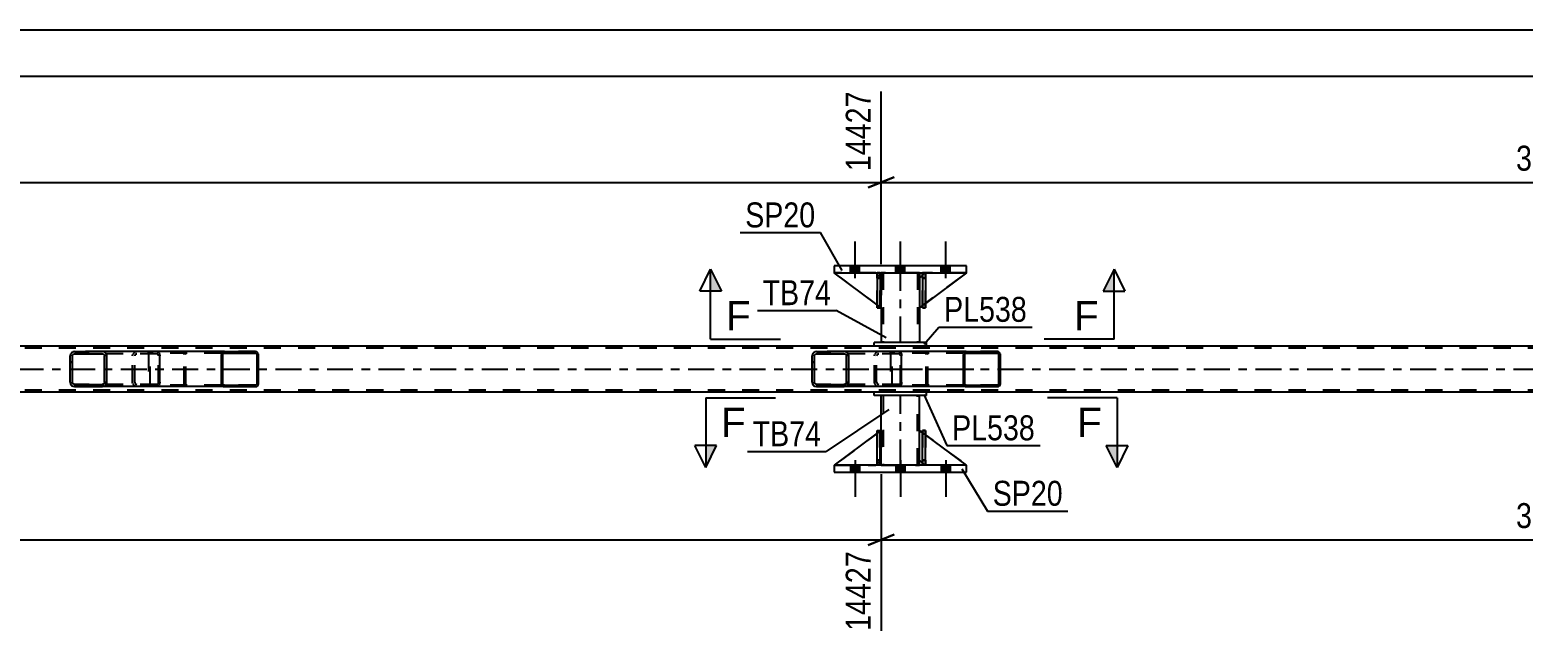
# Model space of a CAD drawing. Header units: millimetres. Extents: x 0 to 841, y 0 to 594.
# Drawn here: x 485.6 to 657, y 214.5 to 284 of the extents above; entities that cross this region are included whole.
import ezdxf

# ---------------------------------------------------------------- set-up
doc = ezdxf.new("R2010")
doc.units = ezdxf.units.MM
doc.linetypes.add('DXK_LINE_DOT2', pattern=[3.9198, 1.9599, -1.9599])
doc.linetypes.add('DXK_LINE_DOT3', pattern=[5.9187, 2.979, -0.9799, 0.9799, -0.9799])
doc.styles.add('Arial', font='ARIAL.TTF', dxfattribs={"height": 0.2})
doc.styles.add('Arial Narrow', font='ARIALN.TTF', dxfattribs={"height": 0.2})

# ---------------------------------------------------------------- blocks, each defined once
blk = doc.blocks.new('Part-318885039-5699 - 5561')
at = {"color": 2, "linetype": 'Continuous'}
for p, q in [((583.2, 256.15), (582.88, 256.15)), ((582.88, 256.15), (582.88, 252.15)), ((583.2, 256.15), (583.2, 256.15)), ((583.2, 256.15), (583.2, 252.15)), ((583.2, 252.15), (582.88, 252.15))]:
    blk.add_line(p, q, dxfattribs=at)
at = {"color": 7, "linetype": 'DXK_LINE_DOT2'}
for p, q in [((582.88, 255.55), (582.88, 256.15)), ((583.2, 255.55), (582.88, 255.55)), ((582.88, 255.55), (582.88, 252.15)), ((583.2, 255.55), (583.2, 256.15)), ((583.2, 256.15), (583.2, 256.15)), ((583.2, 252.15), (583.2, 255.55))]:
    blk.add_line(p, q, dxfattribs=at)
blk = doc.blocks.new('Part-318885039-5719 - 5561')
at = {"color": 7, "linetype": 'DXK_LINE_DOT2'}
for p, q in [((587.73, 234.67), (587.73, 238.07)), ((587.73, 238.07), (593.13, 234.07)), ((588.33, 234.07), (587.73, 234.67)), ((593.13, 234.07), (588.33, 234.07))]:
    blk.add_line(p, q, dxfattribs=at)
blk = doc.blocks.new('Part-318885039-5727 - 5561')
at = {"color": 2, "linetype": 'Continuous'}
for p, q in [((582.88, 234.07), (582.88, 238.07)), ((582.88, 238.07), (583.2, 238.07)), ((583.2, 234.07), (583.2, 238.07)), ((582.88, 234.07), (582.88, 234.07)), ((583.2, 234.07), (582.88, 234.07))]:
    blk.add_line(p, q, dxfattribs=at)
at = {"color": 7, "linetype": 'DXK_LINE_DOT2'}
for p, q in [((582.88, 238.07), (582.88, 234.67)), ((583.2, 234.67), (583.2, 238.07)), ((582.88, 234.67), (582.88, 234.07)), ((582.88, 234.67), (583.2, 234.67)), ((583.2, 234.07), (583.2, 234.67)), ((583.2, 234.07), (583.2, 234.07))]:
    blk.add_line(p, q, dxfattribs=at)
blk = doc.blocks.new('Part-318885039-5735 - 5561')
at = {"linetype": 'Continuous'}
h = blk.add_hatch(dxfattribs=at)
h.set_pattern_fill('', scale=0.7, style=0, pattern_type=0)
h.set_pattern_definition([(45, (494.4307, 246.8129), (-1.57154, 1.57154), [])])
h.paths.add_polyline_path([(494.47, 246.63), (494.43, 246.81), (494.32, 246.97), (494.16, 247.07), (493.97, 247.11), (490.78, 247.11), (490.59, 247.07), (490.43, 246.97), (490.32, 246.81), (490.28, 246.63), (490.28, 243.59), (490.32, 243.41), (490.43, 243.25), (490.59, 243.15), (490.78, 243.11), (493.97, 243.11), (494.16, 243.15), (494.32, 243.25), (494.43, 243.41), (494.47, 243.59)])
h.paths.add_polyline_path([(494.2, 243.5), (494.14, 243.42), (494.06, 243.37), (493.97, 243.35), (490.78, 243.35), (490.69, 243.37), (490.6, 243.42), (490.55, 243.5), (490.53, 243.59), (490.53, 246.63), (490.55, 246.72), (490.6, 246.8), (490.69, 246.85), (490.78, 246.87), (493.97, 246.87), (494.06, 246.85), (494.14, 246.8), (494.2, 246.72), (494.22, 246.63), (494.22, 243.59)])
at = {"color": 2, "linetype": 'Continuous'}
for p, q in [((490.32, 246.81), (490.28, 246.63)), ((490.55, 246.72), (490.6, 246.8)), ((490.78, 247.11), (490.59, 247.07)), ((490.6, 246.8), (490.69, 246.85)), ((490.69, 246.85), (490.78, 246.87)), ((490.78, 247.11), (493.97, 247.11)), ((490.78, 246.87), (493.97, 246.87)), ((500.27, 247.11), (493.97, 247.11)), ((494.16, 247.07), (493.97, 247.11)), ((493.97, 246.87), (494.06, 246.85)), ((494.06, 246.85), (494.14, 246.8)), ((494.14, 246.8), (494.2, 246.72)), ((494.47, 246.63), (494.43, 246.81)), ((500.27, 247.11), (500.37, 247.07)), ((500.37, 247.07), (500.46, 246.97)), ((500.46, 246.97), (500.52, 246.81)), ((500.52, 246.81), (500.54, 246.63)), ((490.28, 243.59), (490.28, 246.63)), ((490.53, 246.63), (490.55, 246.72)), ((490.53, 243.59), (490.53, 246.63)), ((494.2, 246.72), (494.22, 246.63)), ((494.22, 243.59), (494.22, 246.63)), ((494.47, 243.59), (494.47, 246.63)), ((500.54, 243.59), (500.54, 246.63)), ((490.28, 243.59), (490.32, 243.41)), ((490.55, 243.5), (490.53, 243.59)), ((490.6, 243.42), (490.55, 243.5)), ((490.69, 243.37), (490.6, 243.42)), ((490.78, 243.35), (490.69, 243.37)), ((490.78, 243.35), (493.97, 243.35)), ((494.06, 243.37), (493.97, 243.35)), ((494.14, 243.42), (494.06, 243.37)), ((494.2, 243.5), (494.14, 243.42)), ((494.22, 243.59), (494.2, 243.5)), ((494.43, 243.41), (494.47, 243.59)), ((500.52, 243.41), (500.46, 243.25)), ((500.54, 243.59), (500.52, 243.41)), ((490.59, 243.15), (490.78, 243.11)), ((490.78, 243.11), (493.97, 243.11)), ((493.97, 243.11), (494.16, 243.15)), ((500.27, 243.11), (493.97, 243.11)), ((500.37, 243.15), (500.27, 243.11)), ((500.46, 243.25), (500.37, 243.15))]:
    blk.add_line(p, q, dxfattribs=at)
at = {"color": 7, "linetype": 'DXK_LINE_DOT2'}
for p, q in [((493.97, 247.11), (490.78, 247.11)), ((500.27, 246.87), (490.78, 246.87)), ((497.43, 246.63), (497.47, 246.81)), ((497.75, 246.8), (497.7, 246.72)), ((497.74, 247.07), (497.93, 247.11)), ((497.75, 246.8), (497.78, 246.81)), ((497.78, 246.81), (497.84, 246.85)), ((497.84, 246.85), (497.93, 246.87)), ((499.27, 246.87), (499.27, 247.11)), ((500.32, 246.85), (500.27, 246.87)), ((500.36, 246.8), (500.32, 246.85)), ((500.39, 246.72), (500.36, 246.8)), ((497.43, 243.59), (497.43, 246.63)), ((497.7, 246.72), (497.68, 246.63)), ((497.68, 243.59), (497.68, 246.63)), ((500.4, 246.63), (500.39, 246.72)), ((500.4, 243.59), (500.4, 246.63)), ((500.27, 243.35), (490.78, 243.35)), ((497.47, 243.41), (497.43, 243.59)), ((497.68, 243.59), (497.7, 243.5)), ((497.7, 243.5), (497.75, 243.42)), ((497.75, 243.42), (497.78, 243.41)), ((497.78, 243.41), (497.84, 243.37)), ((497.84, 243.37), (497.93, 243.35)), ((499.27, 243.11), (499.27, 243.35)), ((500.27, 243.35), (500.32, 243.37)), ((500.32, 243.37), (500.36, 243.42)), ((500.36, 243.42), (500.39, 243.5)), ((500.39, 243.5), (500.4, 243.59)), ((493.97, 243.11), (490.78, 243.11)), ((497.93, 243.11), (497.74, 243.15))]:
    blk.add_line(p, q, dxfattribs=at)
at = {"color": 2, "linetype": 'Continuous'}
for centre, start, end in [((490.77, 246.61), 111.1941, 156.1506), ((493.98, 246.61), 23.8494, 68.8059), ((490.77, 243.6), 203.8494, 248.8059), ((493.98, 243.6), 291.1941, 336.1506)]:
    blk.add_arc(centre, 0.492, start, end, dxfattribs=at)
at = {"color": 7, "linetype": 'DXK_LINE_DOT2'}
for centre, start, end in [((497.92, 246.61), 111.1941, 156.1506), ((497.92, 243.6), 203.8494, 248.8059)]:
    blk.add_arc(centre, 0.492, start, end, dxfattribs=at)
blk = doc.blocks.new('Part-318885039-5602 - 5561')
at = {"color": 2, "linetype": 'Continuous'}
for p, q in [((583.33, 256.15), (583.33, 255.55)), ((587.73, 256.15), (587.73, 255.55)), ((583.33, 252.15), (583.33, 248.15)), ((587.73, 252.15), (587.73, 248.15))]:
    blk.add_line(p, q, dxfattribs=at)
at = {"color": 7, "linetype": 'DXK_LINE_DOT2'}
for p, q in [((587.73, 256.15), (583.33, 256.15)), ((583.33, 255.55), (583.33, 252.15)), ((583.57, 256.15), (583.57, 248.15)), ((587.49, 256.15), (587.49, 248.15)), ((587.73, 255.55), (587.73, 252.15)), ((587.73, 248.15), (583.33, 248.15))]:
    blk.add_line(p, q, dxfattribs=at)
at = {"color": 7, "linetype": 'DXK_LINE_DOT3'}
blk.add_line((585.53, 248.15), (585.53, 256.15), dxfattribs=at)
blk = doc.blocks.new('Part-318885039-5697 - 5561')
at = {"color": 7, "linetype": 'DXK_LINE_DOT2'}
for p, q in [((583.33, 252.15), (577.93, 256.15)), ((577.93, 256.15), (582.73, 256.15)), ((582.73, 256.15), (583.33, 255.55)), ((583.33, 255.55), (582.73, 256.15)), ((583.33, 255.55), (583.33, 252.15)), ((583.33, 255.55), (583.33, 255.55)), ((583.33, 255.55), (583.33, 252.15))]:
    blk.add_line(p, q, dxfattribs=at)
blk = doc.blocks.new('Part-318885039-5618 - 5561')
at = {"linetype": 'Continuous'}
h = blk.add_hatch(dxfattribs=at)
h.set_pattern_fill('', scale=0.7, style=0, pattern_type=0)
h.set_pattern_definition([(45, (511.8544, 246.9116), (-1.57154, 1.57154), [])])
h.paths.add_polyline_path([(511.88, 246.79), (511.85, 246.91), (511.78, 247.02), (511.67, 247.08), (511.54, 247.11), (507.96, 247.11), (507.83, 247.08), (507.72, 247.02), (507.65, 246.91), (507.62, 246.79), (507.62, 243.43), (507.65, 243.31), (507.72, 243.2), (507.83, 243.13), (507.96, 243.11), (511.54, 243.11), (511.67, 243.13), (511.78, 243.2), (511.85, 243.31), (511.88, 243.43)])
h.paths.add_polyline_path([(511.7, 243.37), (511.66, 243.32), (511.6, 243.28), (511.54, 243.27), (507.96, 243.27), (507.9, 243.28), (507.84, 243.32), (507.81, 243.37), (507.79, 243.43), (507.79, 246.79), (507.81, 246.85), (507.84, 246.9), (507.9, 246.94), (507.96, 246.95), (511.54, 246.95), (511.6, 246.94), (511.66, 246.9), (511.7, 246.85), (511.71, 246.79), (511.71, 243.43)])
at = {"color": 7, "linetype": 'DXK_LINE_DOT2'}
for p, q in [((499.27, 246.79), (499.28, 246.81)), ((499.27, 246.79), (499.27, 243.43)), ((499.28, 246.81), (499.3, 246.91)), ((499.46, 246.85), (499.44, 246.79)), ((499.44, 243.43), (499.44, 246.79)), ((499.49, 246.9), (499.46, 246.85)), ((499.48, 247.08), (499.61, 247.11)), ((499.55, 246.94), (499.49, 246.9)), ((499.61, 246.95), (499.55, 246.94)), ((500.27, 247.11), (499.61, 247.11)), ((511.54, 246.95), (499.61, 246.95)), ((503.19, 247.11), (503.32, 247.08)), ((503.26, 246.94), (503.19, 246.95)), ((503.31, 246.9), (503.26, 246.94)), ((503.35, 246.85), (503.31, 246.9)), ((503.36, 246.79), (503.35, 246.85)), ((503.36, 243.43), (503.36, 246.79)), ((503.51, 246.91), (503.53, 246.79)), ((503.53, 243.43), (503.53, 246.79)), ((511.54, 247.11), (507.96, 247.11)), ((499.3, 243.31), (499.27, 243.43)), ((499.44, 243.43), (499.46, 243.37)), ((499.46, 243.37), (499.49, 243.32)), ((503.31, 243.32), (503.35, 243.37)), ((503.35, 243.37), (503.36, 243.43)), ((503.53, 243.43), (503.51, 243.31)), ((499.61, 243.11), (499.48, 243.13)), ((499.49, 243.32), (499.55, 243.28)), ((499.55, 243.28), (499.61, 243.27)), ((511.54, 243.27), (499.61, 243.27)), ((500.27, 243.11), (499.61, 243.11)), ((503.19, 243.27), (503.26, 243.28)), ((503.32, 243.13), (503.19, 243.11)), ((503.26, 243.28), (503.31, 243.32)), ((511.54, 243.11), (507.96, 243.11))]:
    blk.add_line(p, q, dxfattribs=at)
at = {"color": 2, "linetype": 'Continuous'}
for p, q in [((507.96, 247.11), (500.27, 247.11)), ((507.65, 246.91), (507.62, 246.79)), ((507.62, 243.43), (507.62, 246.79)), ((507.79, 246.79), (507.81, 246.85)), ((507.79, 243.43), (507.79, 246.79)), ((507.81, 246.85), (507.84, 246.9)), ((507.96, 247.11), (507.83, 247.08)), ((507.84, 246.9), (507.9, 246.94)), ((507.9, 246.94), (507.96, 246.95)), ((507.96, 247.11), (511.54, 247.11)), ((507.96, 246.95), (511.54, 246.95)), ((511.67, 247.08), (511.54, 247.11)), ((511.54, 246.95), (511.6, 246.94)), ((511.6, 246.94), (511.66, 246.9)), ((511.66, 246.9), (511.7, 246.85)), ((511.7, 246.85), (511.71, 246.79)), ((511.71, 243.43), (511.71, 246.79)), ((511.88, 246.79), (511.85, 246.91)), ((511.88, 243.43), (511.88, 246.79)), ((507.62, 243.43), (507.65, 243.31)), ((507.81, 243.37), (507.79, 243.43)), ((507.84, 243.32), (507.81, 243.37)), ((511.7, 243.37), (511.66, 243.32)), ((511.71, 243.43), (511.7, 243.37)), ((511.85, 243.31), (511.88, 243.43)), ((507.96, 243.11), (500.27, 243.11)), ((507.83, 243.13), (507.96, 243.11)), ((507.9, 243.28), (507.84, 243.32)), ((507.96, 243.27), (507.9, 243.28)), ((507.96, 243.27), (511.54, 243.27)), ((507.96, 243.11), (511.54, 243.11)), ((511.6, 243.28), (511.54, 243.27)), ((511.54, 243.11), (511.67, 243.13)), ((511.66, 243.32), (511.6, 243.28))]:
    blk.add_line(p, q, dxfattribs=at)
at = {"color": 7, "linetype": 'DXK_LINE_DOT2'}
for centre, start, end in [((499.6, 246.78), 110.7583, 155.68), ((503.2, 246.78), 24.32, 69.2417), ((499.6, 243.44), 204.32, 249.2417), ((503.2, 243.44), 290.7583, 335.68)]:
    blk.add_arc(centre, 0.331, start, end, dxfattribs=at)
at = {"color": 2, "linetype": 'Continuous'}
for centre, start, end in [((507.95, 246.78), 110.7583, 155.68), ((511.55, 246.78), 24.32, 69.2417), ((507.95, 243.44), 204.32, 249.2417), ((511.55, 243.44), 290.7583, 335.68)]:
    blk.add_arc(centre, 0.331, start, end, dxfattribs=at)
blk = doc.blocks.new('Part-318885039-5619 - 5561')
at = {"linetype": 'Continuous'}
h = blk.add_hatch(dxfattribs=at)
h.set_pattern_fill('', scale=0.7, style=0, pattern_type=0)
h.set_pattern_definition([(45, (579.5649, 246.8129), (-1.57154, 1.57154), [])])
h.paths.add_polyline_path([(579.6, 246.63), (579.56, 246.81), (579.46, 246.97), (579.29, 247.07), (579.1, 247.11), (575.92, 247.11), (575.72, 247.07), (575.56, 246.97), (575.45, 246.81), (575.41, 246.63), (575.41, 243.59), (575.45, 243.41), (575.56, 243.25), (575.72, 243.15), (575.92, 243.11), (579.1, 243.11), (579.29, 243.15), (579.46, 243.25), (579.56, 243.41), (579.6, 243.59)])
h.paths.add_polyline_path([(579.33, 243.5), (579.28, 243.42), (579.2, 243.37), (579.1, 243.35), (575.92, 243.35), (575.82, 243.37), (575.74, 243.42), (575.68, 243.5), (575.66, 243.59), (575.66, 246.63), (575.68, 246.72), (575.74, 246.8), (575.82, 246.85), (575.92, 246.87), (579.1, 246.87), (579.2, 246.85), (579.28, 246.8), (579.33, 246.72), (579.35, 246.63), (579.35, 243.59)])
at = {"color": 2, "linetype": 'Continuous'}
for p, q in [((575.45, 246.81), (575.41, 246.63)), ((575.68, 246.72), (575.74, 246.8)), ((575.92, 247.11), (575.72, 247.07)), ((575.74, 246.8), (575.82, 246.85)), ((575.82, 246.85), (575.92, 246.87)), ((575.92, 247.11), (579.1, 247.11)), ((575.92, 246.87), (579.1, 246.87)), ((585.4, 247.11), (579.1, 247.11)), ((579.29, 247.07), (579.1, 247.11)), ((579.1, 246.87), (579.2, 246.85)), ((579.2, 246.85), (579.28, 246.8)), ((579.28, 246.8), (579.33, 246.72)), ((579.6, 246.63), (579.56, 246.81)), ((585.4, 247.11), (585.5, 247.07)), ((585.5, 247.07), (585.59, 246.97)), ((585.59, 246.97), (585.65, 246.81)), ((585.65, 246.81), (585.67, 246.63)), ((575.41, 243.59), (575.41, 246.63)), ((575.66, 246.63), (575.68, 246.72)), ((575.66, 243.59), (575.66, 246.63)), ((579.33, 246.72), (579.35, 246.63)), ((579.35, 243.59), (579.35, 246.63)), ((579.6, 243.59), (579.6, 246.63)), ((585.67, 243.59), (585.67, 246.63)), ((575.41, 243.59), (575.45, 243.41)), ((575.68, 243.5), (575.66, 243.59)), ((575.74, 243.42), (575.68, 243.5)), ((575.82, 243.37), (575.74, 243.42)), ((575.92, 243.35), (575.82, 243.37)), ((575.92, 243.35), (579.1, 243.35)), ((579.2, 243.37), (579.1, 243.35)), ((579.28, 243.42), (579.2, 243.37)), ((579.33, 243.5), (579.28, 243.42)), ((579.35, 243.59), (579.33, 243.5)), ((579.56, 243.41), (579.6, 243.59)), ((585.65, 243.41), (585.59, 243.25)), ((585.67, 243.59), (585.65, 243.41)), ((575.72, 243.15), (575.92, 243.11)), ((575.92, 243.11), (579.1, 243.11)), ((579.1, 243.11), (579.29, 243.15)), ((585.4, 243.11), (579.1, 243.11)), ((585.5, 243.15), (585.4, 243.11)), ((585.59, 243.25), (585.5, 243.15))]:
    blk.add_line(p, q, dxfattribs=at)
at = {"color": 7, "linetype": 'DXK_LINE_DOT2'}
for p, q in [((579.1, 247.11), (575.92, 247.11)), ((585.4, 246.87), (575.92, 246.87)), ((582.56, 246.63), (582.6, 246.81)), ((582.89, 246.8), (582.83, 246.72)), ((582.87, 247.07), (583.07, 247.11)), ((582.89, 246.8), (582.91, 246.81)), ((582.91, 246.81), (582.97, 246.85)), ((582.97, 246.85), (583.07, 246.87)), ((584.41, 246.87), (584.41, 247.11)), ((585.45, 246.85), (585.4, 246.87)), ((585.5, 246.8), (585.45, 246.85)), ((585.53, 246.72), (585.5, 246.8)), ((582.56, 243.59), (582.56, 246.63)), ((582.83, 246.72), (582.81, 246.63)), ((582.81, 243.59), (582.81, 246.63)), ((585.54, 246.63), (585.53, 246.72)), ((585.54, 243.59), (585.54, 246.63)), ((585.4, 243.35), (575.92, 243.35)), ((582.6, 243.41), (582.56, 243.59)), ((582.81, 243.59), (582.83, 243.5)), ((582.83, 243.5), (582.89, 243.42)), ((582.89, 243.42), (582.91, 243.41)), ((582.91, 243.41), (582.97, 243.37)), ((582.97, 243.37), (583.07, 243.35)), ((584.41, 243.11), (584.41, 243.35)), ((585.4, 243.35), (585.45, 243.37)), ((585.45, 243.37), (585.5, 243.42)), ((585.5, 243.42), (585.53, 243.5)), ((585.53, 243.5), (585.54, 243.59)), ((579.1, 243.11), (575.92, 243.11)), ((583.07, 243.11), (582.87, 243.15))]:
    blk.add_line(p, q, dxfattribs=at)
at = {"color": 2, "linetype": 'Continuous'}
for centre, start, end in [((575.9, 246.61), 111.1941, 156.1506), ((579.11, 246.61), 23.8494, 68.8059), ((575.9, 243.6), 203.8494, 248.8059), ((579.11, 243.6), 291.1941, 336.1506)]:
    blk.add_arc(centre, 0.492, start, end, dxfattribs=at)
at = {"color": 7, "linetype": 'DXK_LINE_DOT2'}
for centre, start, end in [((583.05, 246.61), 111.1941, 156.1506), ((583.05, 243.6), 203.8494, 248.8059)]:
    blk.add_arc(centre, 0.492, start, end, dxfattribs=at)
blk = doc.blocks.new('Part-318885039-5701 - 5561')
at = {"color": 7, "linetype": 'DXK_LINE_DOT2'}
for p, q in [((582.88, 255.55), (582.88, 256.15)), ((582.88, 256.15), (582.88, 256.15)), ((582.88, 256.15), (582.88, 252.15)), ((583.2, 256.15), (582.88, 256.15)), ((582.88, 252.15), (582.88, 255.55)), ((582.88, 255.55), (583.2, 255.55)), ((583.2, 255.55), (583.2, 256.15)), ((583.2, 252.15), (583.2, 256.15)), ((583.2, 255.55), (583.2, 252.15)), ((582.88, 252.15), (583.2, 252.15))]:
    blk.add_line(p, q, dxfattribs=at)
blk = doc.blocks.new('Part-318885039-5620 - 5561')
at = {"linetype": 'Continuous'}
h = blk.add_hatch(dxfattribs=at)
h.set_pattern_fill('', scale=0.7, style=0, pattern_type=0)
h.set_pattern_definition([(45, (596.9886, 246.9116), (-1.57154, 1.57154), [])])
h.paths.add_polyline_path([(597.01, 246.79), (596.99, 246.91), (596.91, 247.02), (596.8, 247.08), (596.67, 247.11), (593.1, 247.11), (592.97, 247.08), (592.86, 247.02), (592.78, 246.91), (592.76, 246.79), (592.76, 243.43), (592.78, 243.31), (592.86, 243.2), (592.97, 243.13), (593.1, 243.11), (596.67, 243.11), (596.8, 243.13), (596.91, 243.2), (596.99, 243.31), (597.01, 243.43)])
h.paths.add_polyline_path([(596.83, 243.37), (596.79, 243.32), (596.74, 243.28), (596.67, 243.27), (593.1, 243.27), (593.03, 243.28), (592.98, 243.32), (592.94, 243.37), (592.93, 243.43), (592.93, 246.79), (592.94, 246.85), (592.98, 246.9), (593.03, 246.94), (593.1, 246.95), (596.67, 246.95), (596.74, 246.94), (596.79, 246.9), (596.83, 246.85), (596.84, 246.79), (596.84, 243.43)])
at = {"color": 7, "linetype": 'DXK_LINE_DOT2'}
for p, q in [((584.41, 246.81), (584.43, 246.91)), ((584.41, 246.79), (584.41, 246.81)), ((584.41, 246.79), (584.41, 243.43)), ((584.59, 246.85), (584.58, 246.79)), ((584.58, 243.43), (584.58, 246.79)), ((584.63, 246.9), (584.59, 246.85)), ((584.62, 247.08), (584.75, 247.11)), ((584.68, 246.94), (584.63, 246.9)), ((584.75, 246.95), (584.68, 246.94)), ((585.4, 247.11), (584.75, 247.11)), ((596.67, 246.95), (584.75, 246.95)), ((588.32, 247.11), (588.45, 247.08)), ((588.39, 246.94), (588.32, 246.95)), ((588.45, 246.9), (588.39, 246.94)), ((588.48, 246.85), (588.45, 246.9)), ((588.49, 246.79), (588.48, 246.85)), ((588.49, 243.43), (588.49, 246.79)), ((588.64, 246.91), (588.67, 246.79)), ((588.67, 243.43), (588.67, 246.79)), ((596.67, 247.11), (593.1, 247.11)), ((584.43, 243.31), (584.41, 243.43)), ((584.58, 243.43), (584.59, 243.37)), ((584.59, 243.37), (584.63, 243.32)), ((588.45, 243.32), (588.48, 243.37)), ((588.48, 243.37), (588.49, 243.43)), ((588.67, 243.43), (588.64, 243.31)), ((584.75, 243.11), (584.62, 243.13)), ((584.63, 243.32), (584.68, 243.28)), ((584.68, 243.28), (584.75, 243.27)), ((596.67, 243.27), (584.75, 243.27)), ((585.4, 243.11), (584.75, 243.11)), ((588.32, 243.27), (588.39, 243.28)), ((588.45, 243.13), (588.32, 243.11)), ((588.39, 243.28), (588.45, 243.32)), ((596.67, 243.11), (593.1, 243.11))]:
    blk.add_line(p, q, dxfattribs=at)
at = {"color": 2, "linetype": 'Continuous'}
for p, q in [((593.1, 247.11), (585.4, 247.11)), ((592.78, 246.91), (592.76, 246.79)), ((592.76, 243.43), (592.76, 246.79)), ((592.93, 246.79), (592.94, 246.85)), ((592.93, 243.43), (592.93, 246.79)), ((592.94, 246.85), (592.98, 246.9)), ((593.1, 247.11), (592.97, 247.08)), ((592.98, 246.9), (593.03, 246.94)), ((593.03, 246.94), (593.1, 246.95)), ((593.1, 247.11), (596.67, 247.11)), ((593.1, 246.95), (596.67, 246.95)), ((596.8, 247.08), (596.67, 247.11)), ((596.67, 246.95), (596.74, 246.94)), ((596.74, 246.94), (596.79, 246.9)), ((596.79, 246.9), (596.83, 246.85)), ((596.83, 246.85), (596.84, 246.79)), ((596.84, 243.43), (596.84, 246.79)), ((597.01, 246.79), (596.99, 246.91)), ((597.01, 243.43), (597.01, 246.79)), ((592.76, 243.43), (592.78, 243.31)), ((592.94, 243.37), (592.93, 243.43)), ((592.98, 243.32), (592.94, 243.37)), ((596.83, 243.37), (596.79, 243.32)), ((596.84, 243.43), (596.83, 243.37)), ((596.99, 243.31), (597.01, 243.43)), ((593.1, 243.11), (585.4, 243.11)), ((592.97, 243.13), (593.1, 243.11)), ((593.03, 243.28), (592.98, 243.32)), ((593.1, 243.27), (593.03, 243.28)), ((593.1, 243.27), (596.67, 243.27)), ((593.1, 243.11), (596.67, 243.11)), ((596.74, 243.28), (596.67, 243.27)), ((596.67, 243.11), (596.8, 243.13)), ((596.79, 243.32), (596.74, 243.28))]:
    blk.add_line(p, q, dxfattribs=at)
at = {"color": 7, "linetype": 'DXK_LINE_DOT3'}
blk.add_line((583.12, 245.11), (594.89, 245.11), dxfattribs=at)
at = {"color": 7, "linetype": 'DXK_LINE_DOT2'}
for centre, start, end in [((584.74, 246.78), 110.7583, 155.68), ((588.34, 246.78), 24.32, 69.2417), ((584.74, 243.44), 204.32, 249.2417), ((588.34, 243.44), 290.7583, 335.68)]:
    blk.add_arc(centre, 0.331, start, end, dxfattribs=at)
at = {"color": 2, "linetype": 'Continuous'}
for centre, start, end in [((593.09, 246.78), 110.7583, 155.68), ((596.69, 246.78), 24.32, 69.2417), ((593.09, 243.44), 204.32, 249.2417), ((596.69, 243.44), 290.7583, 335.68)]:
    blk.add_arc(centre, 0.331, start, end, dxfattribs=at)
blk = doc.blocks.new('Part-318885039-5685 - 5561')
at = {"color": 7, "linetype": 'DXK_LINE_DOT2'}
for p, q in [((582.88, 238.07), (583.2, 238.07)), ((582.88, 234.67), (582.88, 238.07)), ((582.88, 238.07), (582.88, 234.07)), ((583.2, 238.07), (583.2, 234.67)), ((583.2, 234.07), (583.2, 237.98)), ((583.2, 234.67), (582.88, 234.67)), ((582.88, 234.07), (582.88, 234.67)), ((583.2, 234.07), (582.88, 234.07)), ((583.2, 234.67), (583.2, 234.07)), ((583.2, 234.07), (583.2, 234.07))]:
    blk.add_line(p, q, dxfattribs=at)
blk = doc.blocks.new('Part-318885039-5688 - 5561')
at = {"color": 2, "linetype": 'Continuous'}
for p, q in [((588.08, 255.9), (587.73, 255.55)), ((587.73, 255.55), (587.73, 252.15)), ((593.13, 256.15), (588.4, 252.65)), ((588.08, 252.41), (587.73, 252.15))]:
    blk.add_line(p, q, dxfattribs=at)
at = {"color": 7, "linetype": 'DXK_LINE_DOT2'}
for p, q in [((588.33, 256.15), (588.08, 255.9)), ((593.13, 256.15), (588.33, 256.15)), ((588.4, 252.65), (588.08, 252.41))]:
    blk.add_line(p, q, dxfattribs=at)
blk = doc.blocks.new('Part-318885039-5691 - 5561')
at = {"color": 7, "linetype": 'DXK_LINE_DOT2'}
for p, q in [((588.33, 256.15), (587.73, 255.55)), ((587.73, 252.15), (593.13, 256.15)), ((587.73, 255.55), (587.73, 252.15)), ((593.13, 256.15), (588.33, 256.15))]:
    blk.add_line(p, q, dxfattribs=at)
blk = doc.blocks.new('Part-318885039-5694 - 5561')
at = {"color": 2, "linetype": 'Continuous'}
for p, q in [((582.88, 252.48), (577.93, 256.15)), ((582.88, 256), (582.73, 256.15)), ((583.33, 255.55), (583.2, 255.68)), ((583.33, 255.55), (583.33, 255.55)), ((583.33, 252.15), (583.33, 255.55)), ((583.2, 252.24), (583.33, 252.15)), ((583.33, 252.15), (583.33, 252.15))]:
    blk.add_line(p, q, dxfattribs=at)
at = {"color": 7, "linetype": 'DXK_LINE_DOT2'}
for p, q in [((582.73, 256.15), (577.93, 256.15)), ((582.73, 256.15), (583.33, 255.55)), ((583.2, 255.68), (582.88, 256)), ((583.33, 255.55), (583.33, 252.15)), ((583.2, 252.24), (582.88, 252.48))]:
    blk.add_line(p, q, dxfattribs=at)
blk = doc.blocks.new('Part-318885039-5698 - 5561')
at = {"color": 2, "linetype": 'Continuous'}
for p, q in [((588.4, 256.15), (588.08, 256.15)), ((588.08, 256.15), (588.08, 252.15)), ((588.4, 256.15), (588.4, 256.15)), ((588.4, 256.15), (588.4, 252.15)), ((588.4, 252.15), (588.08, 252.15))]:
    blk.add_line(p, q, dxfattribs=at)
at = {"color": 7, "linetype": 'DXK_LINE_DOT2'}
for p, q in [((588.08, 255.55), (588.08, 256.15)), ((588.4, 255.55), (588.08, 255.55)), ((588.08, 255.55), (588.08, 252.15)), ((588.4, 255.55), (588.4, 256.15)), ((588.4, 256.15), (588.4, 256.15)), ((588.4, 252.15), (588.4, 255.55))]:
    blk.add_line(p, q, dxfattribs=at)
blk = doc.blocks.new('Part-318885039-5700 - 5561')
at = {"color": 7, "linetype": 'DXK_LINE_DOT2'}
for p, q in [((588.08, 255.55), (588.08, 256.15)), ((588.08, 256.15), (588.08, 256.15)), ((588.08, 256.15), (588.08, 252.15)), ((588.4, 256.15), (588.08, 256.15)), ((588.08, 252.15), (588.08, 255.55)), ((588.08, 255.55), (588.4, 255.55)), ((588.4, 255.55), (588.4, 256.15)), ((588.4, 252.15), (588.4, 256.15)), ((588.4, 255.55), (588.4, 252.15)), ((588.08, 252.15), (588.4, 252.15))]:
    blk.add_line(p, q, dxfattribs=at)
blk = doc.blocks.new('Part-318885039-5706 - 5561')
at = {"color": 2, "linetype": 'Continuous'}
for p, q in [((583.33, 238.07), (583.33, 242.07)), ((587.73, 238.07), (587.73, 242.07)), ((583.33, 234.07), (583.33, 234.67)), ((587.73, 234.07), (587.73, 234.67))]:
    blk.add_line(p, q, dxfattribs=at)
at = {"color": 7, "linetype": 'DXK_LINE_DOT2'}
for p, q in [((587.73, 242.07), (583.33, 242.07)), ((583.57, 242.07), (583.57, 234.07)), ((587.49, 234.07), (587.49, 242.07)), ((583.33, 234.67), (583.33, 238.07)), ((587.73, 234.67), (587.73, 238.07)), ((583.33, 234.07), (587.73, 234.07))]:
    blk.add_line(p, q, dxfattribs=at)
at = {"color": 7, "linetype": 'DXK_LINE_DOT3'}
blk.add_line((585.53, 234.07), (585.53, 242.07), dxfattribs=at)
blk = doc.blocks.new('Part-318885039-5711 - 5561')
at = {"color": 2, "linetype": 'Continuous'}
for p, q in [((588.53, 242.47), (582.53, 242.47)), ((582.53, 242.07), (582.53, 242.47)), ((588.53, 242.07), (582.53, 242.07)), ((588.53, 242.07), (588.53, 242.47))]:
    blk.add_line(p, q, dxfattribs=at)
blk = doc.blocks.new('Part-318885039-5716 - 5561')
at = {"color": 2, "linetype": 'Continuous'}
for p, q in [((588.53, 248.15), (582.53, 248.15)), ((582.53, 247.75), (582.53, 248.15)), ((588.53, 247.75), (582.53, 247.75)), ((588.53, 247.75), (588.53, 248.15))]:
    blk.add_line(p, q, dxfattribs=at)
blk = doc.blocks.new('Part-318885039-5722 - 5561')
at = {"color": 2, "linetype": 'Continuous'}
for p, q in [((582.88, 237.74), (577.93, 234.07)), ((583.33, 238.07), (583.2, 237.98)), ((583.33, 234.67), (583.33, 238.07)), ((582.88, 234.22), (582.73, 234.07)), ((583.33, 234.67), (583.2, 234.54)), ((583.33, 234.67), (583.33, 234.67))]:
    blk.add_line(p, q, dxfattribs=at)
at = {"color": 7, "linetype": 'DXK_LINE_DOT2'}
for p, q in [((583.2, 237.98), (582.88, 237.74)), ((583.33, 234.67), (583.33, 238.07)), ((577.93, 234.07), (582.73, 234.07)), ((583.33, 234.67), (582.73, 234.07)), ((583.2, 234.54), (582.88, 234.22))]:
    blk.add_line(p, q, dxfattribs=at)
blk = doc.blocks.new('Part-318885039-5725 - 5561')
at = {"color": 7, "linetype": 'DXK_LINE_DOT2'}
for p, q in [((583.33, 238.07), (577.93, 234.07)), ((583.33, 234.67), (583.33, 238.07)), ((583.33, 238.07), (583.33, 234.67)), ((577.93, 234.07), (582.73, 234.07)), ((582.73, 234.07), (583.33, 234.67)), ((583.33, 234.67), (582.73, 234.07)), ((583.33, 234.67), (583.33, 234.67))]:
    blk.add_line(p, q, dxfattribs=at)
blk = doc.blocks.new('Part-318885039-5726 - 5561')
at = {"color": 2, "linetype": 'Continuous'}
for p, q in [((588.08, 234.07), (588.08, 238.07)), ((588.08, 238.07), (588.4, 238.07)), ((588.4, 234.07), (588.4, 238.07)), ((588.08, 234.07), (588.08, 234.07)), ((588.4, 234.07), (588.08, 234.07))]:
    blk.add_line(p, q, dxfattribs=at)
at = {"color": 7, "linetype": 'DXK_LINE_DOT2'}
for p, q in [((588.08, 238.07), (588.08, 234.67)), ((588.4, 234.67), (588.4, 238.07)), ((588.08, 234.67), (588.08, 234.07)), ((588.08, 234.67), (588.4, 234.67)), ((588.4, 234.07), (588.4, 234.67)), ((588.4, 234.07), (588.4, 234.07))]:
    blk.add_line(p, q, dxfattribs=at)
blk = doc.blocks.new('Part-318885039-5728 - 5561')
at = {"color": 7, "linetype": 'DXK_LINE_DOT2'}
for p, q in [((588.4, 238.07), (588.08, 238.07)), ((588.08, 234.67), (588.08, 238.07)), ((588.08, 238.07), (588.08, 234.07)), ((588.4, 238.07), (588.4, 234.67)), ((588.4, 234.07), (588.4, 238.07)), ((588.4, 234.67), (588.08, 234.67)), ((588.08, 234.07), (588.08, 234.67)), ((588.4, 234.07), (588.08, 234.07)), ((588.4, 234.67), (588.4, 234.07)), ((588.4, 234.07), (588.4, 234.07))]:
    blk.add_line(p, q, dxfattribs=at)
blk = doc.blocks.new('Part-318885039-5733 - 5561')
at = {"color": 7, "linetype": 'DXK_LINE_DOT2'}
for p, q in [((726.12, 247.51), (64, 247.51)), ((588.53, 247.75), (582.53, 247.75)), ((726.12, 242.71), (64, 242.71)), ((588.53, 242.47), (582.53, 242.47))]:
    blk.add_line(p, q, dxfattribs=at)
at = {"color": 2, "linetype": 'Continuous'}
for p, q in [((582.53, 247.75), (333.12, 247.75)), ((726.12, 247.75), (588.53, 247.75)), ((582.53, 242.47), (333.12, 242.47)), ((726.12, 242.47), (588.53, 242.47))]:
    blk.add_line(p, q, dxfattribs=at)
at = {"color": 7, "linetype": 'DXK_LINE_DOT3'}
blk.add_line((64, 245.11), (726.12, 245.11), dxfattribs=at)
blk = doc.blocks.new('Part-318885039-5740 - 5561')
at = {"color": 2, "linetype": 'Continuous'}
for p, q in [((593.13, 256.95), (577.93, 256.95)), ((577.93, 256.95), (577.93, 256.15)), ((577.93, 256.15), (593.13, 256.15)), ((593.13, 256.15), (593.13, 256.95))]:
    blk.add_line(p, q, dxfattribs=at)
blk = doc.blocks.new('Part-318885039-5745 - 5561')
at = {"color": 2, "linetype": 'Continuous'}
for p, q in [((577.93, 234.07), (577.93, 233.27)), ((593.13, 234.07), (577.93, 234.07)), ((577.93, 233.27), (593.13, 233.27)), ((593.13, 233.27), (593.13, 234.07))]:
    blk.add_line(p, q, dxfattribs=at)
blk = doc.blocks.new('Part-318885039-5748 - 5561')
at = {"color": 2, "linetype": 'Continuous'}
for p, q in [((587.73, 234.67), (587.73, 238.07)), ((588.08, 237.81), (587.73, 238.07)), ((593.13, 234.07), (588.4, 237.57)), ((588.08, 234.32), (587.73, 234.67))]:
    blk.add_line(p, q, dxfattribs=at)
at = {"color": 7, "linetype": 'DXK_LINE_DOT2'}
for p, q in [((588.4, 237.57), (588.08, 237.81)), ((588.33, 234.07), (588.08, 234.32)), ((593.13, 234.07), (588.33, 234.07)), ((593.13, 234.07), (593.13, 234.07)), ((593.13, 234.07), (593.13, 234.07))]:
    blk.add_line(p, q, dxfattribs=at)
blk = doc.blocks.new('Bolt-318885039-5795 - 5561')
at = {"linetype": 'Continuous'}
for points in [[(579.81, 256.15), (580.85, 256.15), (580.85, 256.95), (579.81, 256.95)], [(579.81, 256.15), (580.85, 256.15), (580.85, 256.95), (579.81, 256.95)], [(579.81, 256.15), (580.85, 256.15), (580.85, 256.95), (579.81, 256.95)], [(585.01, 256.15), (586.05, 256.15), (586.05, 256.95), (585.01, 256.95)], [(585.01, 256.15), (586.05, 256.15), (586.05, 256.95), (585.01, 256.95)], [(590.21, 256.15), (591.25, 256.15), (591.25, 256.95), (590.21, 256.95)], [(590.21, 256.15), (591.25, 256.15), (591.25, 256.95), (590.21, 256.95)], [(590.21, 256.15), (591.25, 256.15), (591.25, 256.95), (590.21, 256.95)]]:
    blk.add_hatch(color=1, dxfattribs=at).paths.add_polyline_path(points)
at = {"color": 1, "linetype": 'Continuous'}
for p, q in [((580.33, 255.55), (580.33, 259.75)), ((580.33, 255.55), (580.33, 259.75)), ((580.33, 255.55), (580.33, 259.75)), ((585.53, 255.55), (585.53, 259.75)), ((585.53, 255.55), (585.53, 259.75)), ((590.73, 255.55), (590.73, 259.75)), ((590.73, 255.55), (590.73, 259.75)), ((590.73, 255.55), (590.73, 259.75)), ((579.81, 256.15), (579.81, 256.95)), ((579.81, 256.15), (579.81, 256.95)), ((579.81, 256.15), (579.81, 256.95)), ((580.85, 256.15), (580.85, 256.95)), ((580.85, 256.15), (580.85, 256.95)), ((580.85, 256.15), (580.85, 256.95)), ((585.01, 256.15), (585.01, 256.95)), ((585.01, 256.15), (585.01, 256.95)), ((586.05, 256.15), (586.05, 256.95)), ((586.05, 256.15), (586.05, 256.95)), ((590.21, 256.15), (590.21, 256.95)), ((590.21, 256.15), (590.21, 256.95)), ((590.21, 256.15), (590.21, 256.95)), ((591.25, 256.15), (591.25, 256.95)), ((591.25, 256.15), (591.25, 256.95)), ((591.25, 256.15), (591.25, 256.95))]:
    blk.add_line(p, q, dxfattribs=at)
blk = doc.blocks.new('Bolt-318885039-5796 - 5561')
at = {"linetype": 'Continuous'}
for points in [[(580.85, 234.07), (579.81, 234.07), (579.81, 233.27), (580.85, 233.27)], [(580.85, 234.07), (579.81, 234.07), (579.81, 233.27), (580.85, 233.27)], [(580.85, 234.07), (579.81, 234.07), (579.81, 233.27), (580.85, 233.27)], [(586.05, 234.07), (585.01, 234.07), (585.01, 233.27), (586.05, 233.27)], [(586.05, 234.07), (585.01, 234.07), (585.01, 233.27), (586.05, 233.27)], [(591.25, 234.07), (590.21, 234.07), (590.21, 233.27), (591.25, 233.27)], [(591.25, 234.07), (590.21, 234.07), (590.21, 233.27), (591.25, 233.27)], [(591.25, 234.07), (590.21, 234.07), (590.21, 233.27), (591.25, 233.27)]]:
    blk.add_hatch(color=1, dxfattribs=at).paths.add_polyline_path(points)
at = {"color": 1, "linetype": 'Continuous'}
for p, q in [((579.81, 234.07), (579.81, 233.27)), ((579.81, 234.07), (579.81, 233.27)), ((579.81, 234.07), (579.81, 233.27)), ((580.33, 234.67), (580.33, 230.47)), ((580.33, 234.67), (580.33, 230.47)), ((580.33, 234.67), (580.33, 230.47)), ((580.85, 234.07), (580.85, 233.27)), ((580.85, 234.07), (580.85, 233.27)), ((580.85, 234.07), (580.85, 233.27)), ((585.01, 234.07), (585.01, 233.27)), ((585.01, 234.07), (585.01, 233.27)), ((585.53, 234.67), (585.53, 230.47)), ((585.53, 234.67), (585.53, 230.47)), ((586.05, 234.07), (586.05, 233.27)), ((586.05, 234.07), (586.05, 233.27)), ((590.21, 234.07), (590.21, 233.27)), ((590.21, 234.07), (590.21, 233.27)), ((590.21, 234.07), (590.21, 233.27)), ((590.73, 234.67), (590.73, 230.47)), ((590.73, 234.67), (590.73, 230.47)), ((590.73, 234.67), (590.73, 230.47)), ((591.25, 234.07), (591.25, 233.27)), ((591.25, 234.07), (591.25, 233.27)), ((591.25, 234.07), (591.25, 233.27))]:
    blk.add_line(p, q, dxfattribs=at)
blk = doc.blocks.new('StraightDimension-318885039-9322 - 5561')
at = {"color": 7, "linetype": 'Continuous'}
blk.add_line((53.78, 278.71), (736.34, 278.71), dxfattribs=at)
blk = doc.blocks.new('StraightDimension-318885039-5872 - 5561')
at = {"color": 7, "linetype": 'Continuous'}
for p, q in [((583.33, 257.15), (583.33, 276.96)), ((736.34, 248.75), (736.34, 276.96)), ((584.83, 267.12), (581.83, 265.92)), ((583.33, 266.52), (736.34, 266.52)), ((734.84, 265.92), (737.84, 267.12))]:
    blk.add_line(p, q, dxfattribs=at)
at = {"color": 0, "linetype": 'Continuous'}
blk.add_wipeout([(735.74, 277.56), (731.54, 277.56), (731.54, 267.22), (735.74, 267.22)], dxfattribs=at)
at = {"color": 0}
blk.add_wipeout([(664.09, 267.27), (664.09, 271.47), (655.58, 271.47), (655.58, 267.27)], dxfattribs=at)
at = {"color": 3, "linetype": 'Continuous', "style": 'Arial Narrow'}
blk.add_text('18326', height=2.863, rotation=90.0002, dxfattribs=at).set_placement((735.14, 267.82))
at = {"color": 3, "style": 'Arial Narrow'}
blk.add_text('3899', height=2.863, dxfattribs=at).set_placement((656.18, 267.87))
blk = doc.blocks.new('StraightDimension-318885039-5877 - 5561')
at = {"color": 7, "linetype": 'Continuous'}
for p, q in [((583.33, 257.15), (583.33, 276.96)), ((327.92, 266.52), (583.33, 266.52)), ((581.83, 265.92), (584.83, 267.12))]:
    blk.add_line(p, q, dxfattribs=at)
at = {"color": 0, "linetype": 'Continuous'}
blk.add_wipeout([(582.73, 277.56), (578.53, 277.56), (578.53, 267.22), (582.73, 267.22)], dxfattribs=at)
at = {"color": 3, "linetype": 'Continuous', "style": 'Arial Narrow'}
blk.add_text('14427', height=2.863, rotation=90.0002, dxfattribs=at).set_placement((582.13, 267.82))
blk = doc.blocks.new('StraightDimension-318885039-5890 - 5561')
at = {"color": 7, "linetype": 'Continuous'}
blk.add_line((53.14, 284.02), (736.34, 284.02), dxfattribs=at)
blk = doc.blocks.new('StraightDimension-318885039-5907 - 5561')
at = {"color": 7, "linetype": 'Continuous'}
for p, q in [((583.33, 233.07), (583.33, 215.08)), ((327.92, 225.52), (583.33, 225.52)), ((581.83, 224.92), (584.83, 226.12))]:
    blk.add_line(p, q, dxfattribs=at)
at = {"color": 0, "linetype": 'Continuous'}
blk.add_wipeout([(582.73, 224.82), (578.53, 224.82), (578.53, 214.48), (582.73, 214.48)], dxfattribs=at)
at = {"color": 3, "linetype": 'Continuous', "style": 'Arial Narrow'}
blk.add_text('14427', height=2.863, rotation=90.0002, dxfattribs=at).set_placement((582.13, 215.08))
blk = doc.blocks.new('StraightDimension-318885039-5913 - 5561')
at = {"color": 7, "linetype": 'Continuous'}
for p, q in [((736.34, 241.47), (736.34, 215.08)), ((583.33, 233.07), (583.33, 215.08)), ((584.83, 226.12), (581.83, 224.92)), ((583.33, 225.52), (736.34, 225.52)), ((734.84, 224.92), (737.84, 226.12))]:
    blk.add_line(p, q, dxfattribs=at)
at = {"color": 0}
blk.add_wipeout([(664.09, 226.27), (664.09, 230.47), (655.58, 230.47), (655.58, 226.27)], dxfattribs=at)
at = {"color": 0, "linetype": 'Continuous'}
blk.add_wipeout([(735.74, 224.82), (731.54, 224.82), (731.54, 214.48), (735.74, 214.48)], dxfattribs=at)
at = {"color": 3, "style": 'Arial Narrow'}
blk.add_text('3899', height=2.863, dxfattribs=at).set_placement((656.18, 226.87))
at = {"color": 3, "linetype": 'Continuous', "style": 'Arial Narrow'}
blk.add_text('18326', height=2.863, rotation=90.0002, dxfattribs=at).set_placement((735.14, 215.08))
blk = doc.blocks.new('Mark-318885039-5598 - 5561')
at = {"color": 0}
blk.add_wipeout([(577.57, 252.44), (577.57, 255.44), (569.72, 255.44), (569.72, 252.44)], dxfattribs=at)
blk.add_wipeout([(577.57, 252.44), (577.57, 255.44), (569.72, 255.44), (569.72, 252.44)], dxfattribs=at)
at = {"color": 30, "linetype": 'Continuous'}
for p in [(569.12, 251.84), (583.92, 248.7)]:
    blk.add_line(p, (578.17, 251.84), dxfattribs=at)
at = {"color": 3, "style": 'Arial Narrow'}
blk.add_text('TB74', height=2.863, dxfattribs=at).set_placement((569.72, 252.44))
blk = doc.blocks.new('Mark-318885039-5702 - 5561')
at = {"color": 0}
blk.add_wipeout([(576.43, 236.26), (576.43, 239.26), (568.58, 239.26), (568.58, 236.26)], dxfattribs=at)
blk.add_wipeout([(576.43, 236.26), (576.43, 239.26), (568.58, 239.26), (568.58, 236.26)], dxfattribs=at)
at = {"color": 30, "linetype": 'Continuous'}
for p in [(584.22, 240.46), (567.98, 235.66)]:
    blk.add_line(p, (577.03, 235.66), dxfattribs=at)
at = {"color": 3, "style": 'Arial Narrow'}
blk.add_text('TB74', height=2.863, dxfattribs=at).set_placement((568.58, 236.26))
blk = doc.blocks.new('Mark-318885039-5707 - 5561')
at = {"color": 0}
blk.add_wipeout([(600.97, 236.94), (600.97, 239.94), (591.47, 239.94), (591.47, 236.94)], dxfattribs=at)
blk.add_wipeout([(600.97, 236.94), (600.97, 239.94), (591.47, 239.94), (591.47, 236.94)], dxfattribs=at)
at = {"color": 30, "linetype": 'Continuous'}
for p, q in [((588.21, 242.2), (590.87, 236.34)), ((590.87, 236.34), (601.57, 236.34))]:
    blk.add_line(p, q, dxfattribs=at)
at = {"color": 3, "style": 'Arial Narrow'}
blk.add_text('PL538', height=2.863, dxfattribs=at).set_placement((591.47, 236.94))
blk = doc.blocks.new('Mark-318885039-5712 - 5561')
at = {"color": 0}
blk.add_wipeout([(600.05, 250.53), (600.05, 253.53), (590.55, 253.53), (590.55, 250.53)], dxfattribs=at)
blk.add_wipeout([(600.05, 250.53), (600.05, 253.53), (590.55, 253.53), (590.55, 250.53)], dxfattribs=at)
at = {"color": 30, "linetype": 'Continuous'}
for p, q in [((588.25, 247.95), (589.95, 249.93)), ((589.95, 249.93), (600.65, 249.93))]:
    blk.add_line(p, q, dxfattribs=at)
at = {"color": 3, "style": 'Arial Narrow'}
blk.add_text('PL538', height=2.863, dxfattribs=at).set_placement((590.55, 250.53))
blk = doc.blocks.new('Mark-318885039-5736 - 5561')
at = {"color": 0}
blk.add_wipeout([(575.77, 261.36), (575.77, 264.36), (567.73, 264.36), (567.73, 261.36)], dxfattribs=at)
blk.add_wipeout([(575.77, 261.36), (575.77, 264.36), (567.73, 264.36), (567.73, 261.36)], dxfattribs=at)
at = {"color": 30, "linetype": 'Continuous'}
for p in [(567.13, 260.76), (578.87, 256.43)]:
    blk.add_line(p, (576.37, 260.76), dxfattribs=at)
at = {"color": 3, "style": 'Arial Narrow'}
blk.add_text('SP20', height=2.863, dxfattribs=at).set_placement((567.73, 261.36))
blk = doc.blocks.new('Mark-318885039-5741 - 5561')
at = {"color": 0}
blk.add_wipeout([(604.16, 229.43), (604.16, 232.43), (596.13, 232.43), (596.13, 229.43)], dxfattribs=at)
blk.add_wipeout([(604.16, 229.43), (604.16, 232.43), (596.13, 232.43), (596.13, 229.43)], dxfattribs=at)
at = {"color": 30, "linetype": 'Continuous'}
for p, q in [((592.57, 233.65), (595.53, 228.83)), ((595.53, 228.83), (604.76, 228.83))]:
    blk.add_line(p, q, dxfattribs=at)
at = {"color": 3, "style": 'Arial Narrow'}
blk.add_text('SP20', height=2.863, dxfattribs=at).set_placement((596.13, 229.43))
blk = doc.blocks.new('SectionMark-318885039-6055 - 5561')
at = {"linetype": 'Continuous'}
for points in [[(563.19, 236.33), (564.44, 236.33), (563.19, 233.83)], [(609.15, 236.33), (610.4, 236.33), (610.4, 233.83)]]:
    blk.add_hatch(color=6, dxfattribs=at).paths.add_polyline_path(points)
at = {"color": 6, "linetype": 'Continuous'}
for p, q in [((563.19, 241.83), (571.19, 241.83)), ((563.19, 241.83), (563.19, 233.83)), ((610.4, 241.83), (602.4, 241.83)), ((610.4, 241.83), (610.4, 233.83)), ((563.19, 233.83), (561.94, 236.33)), ((564.44, 236.33), (561.94, 236.33)), ((563.19, 233.83), (564.44, 236.33)), ((609.15, 236.33), (611.65, 236.33)), ((610.4, 233.83), (609.15, 236.33)), ((611.65, 236.33), (610.4, 233.83))]:
    blk.add_line(p, q, dxfattribs=at)
at = {"color": 0, "linetype": 'Continuous'}
for points in [[(567.79, 237.33), (567.79, 240.83), (564.94, 240.83), (564.94, 237.33)], [(608.65, 237.33), (608.65, 240.83), (605.8, 240.83), (605.8, 237.33)]]:
    blk.add_wipeout(points, dxfattribs=at)
at = {"color": 3, "linetype": 'Continuous', "style": 'Arial'}
for p in [(564.94, 237.33), (605.8, 237.33)]:
    blk.add_text('F', height=3.34, dxfattribs=at).set_placement(p)
blk = doc.blocks.new('SectionMark-318885039-6059 - 5561')
at = {"linetype": 'Continuous'}
for points in [[(565.01, 254.06), (563.76, 254.06), (563.76, 256.56)], [(610.05, 254.06), (608.8, 254.06), (610.05, 256.56)]]:
    blk.add_hatch(color=6, dxfattribs=at).paths.add_polyline_path(points)
at = {"color": 6, "linetype": 'Continuous'}
for p, q in [((562.51, 254.06), (563.76, 256.56)), ((563.76, 248.56), (563.76, 256.56)), ((563.76, 256.56), (565.01, 254.06)), ((610.05, 256.56), (608.8, 254.06)), ((610.05, 248.56), (610.05, 256.56)), ((610.05, 256.56), (611.3, 254.06)), ((565.01, 254.06), (562.51, 254.06)), ((608.8, 254.06), (611.3, 254.06)), ((563.76, 248.56), (571.76, 248.56)), ((610.05, 248.56), (602.05, 248.56))]:
    blk.add_line(p, q, dxfattribs=at)
at = {"color": 0, "linetype": 'Continuous'}
for points in [[(568.36, 249.56), (568.36, 253.06), (565.51, 253.06), (565.51, 249.56)], [(608.3, 249.56), (608.3, 253.06), (605.45, 253.06), (605.45, 249.56)]]:
    blk.add_wipeout(points, dxfattribs=at)
at = {"color": 3, "linetype": 'Continuous', "style": 'Arial'}
for p in [(565.51, 249.56), (605.45, 249.56)]:
    blk.add_text('F', height=3.34, dxfattribs=at).set_placement(p)

msp = doc.modelspace()

# ---------------------------------------------------------------- block references
for name in ['Bolt-318885039-5795 - 5561', 'Part-318885039-5740 - 5561', 'Part-318885039-5697 - 5561', 'Part-318885039-5694 - 5561', 'Part-318885039-5699 - 5561', 'Part-318885039-5701 - 5561', 'Part-318885039-5602 - 5561', 'Part-318885039-5688 - 5561', 'Part-318885039-5691 - 5561', 'Part-318885039-5698 - 5561', 'Part-318885039-5700 - 5561', 'Part-318885039-5733 - 5561', 'Part-318885039-5735 - 5561', 'Part-318885039-5618 - 5561', 'Part-318885039-5619 - 5561', 'Part-318885039-5716 - 5561', 'Part-318885039-5620 - 5561', 'Part-318885039-5711 - 5561', 'Part-318885039-5706 - 5561', 'Part-318885039-5722 - 5561', 'Part-318885039-5725 - 5561', 'Part-318885039-5727 - 5561', 'Part-318885039-5685 - 5561', 'Part-318885039-5719 - 5561', 'Part-318885039-5748 - 5561', 'Part-318885039-5726 - 5561', 'Part-318885039-5728 - 5561', 'Part-318885039-5745 - 5561', 'Bolt-318885039-5796 - 5561']:
    msp.add_blockref(name, (0, 0))

# ---------------------------------------------------------------- next in the draw order: block references
for name in ['StraightDimension-318885039-9322 - 5561', 'StraightDimension-318885039-5907 - 5561']:
    msp.add_blockref(name, (0, 0))

# ---------------------------------------------------------------- next in the draw order: block references
for name in ['StraightDimension-318885039-5872 - 5561', 'StraightDimension-318885039-5913 - 5561']:
    msp.add_blockref(name, (0, 0))

# ---------------------------------------------------------------- next in the draw order: block references
for name in ['StraightDimension-318885039-5877 - 5561', 'Mark-318885039-5707 - 5561', 'Mark-318885039-5702 - 5561', 'Mark-318885039-5741 - 5561']:
    msp.add_blockref(name, (0, 0))

# ---------------------------------------------------------------- next in the draw order: block references
for name in ['StraightDimension-318885039-5890 - 5561', 'SectionMark-318885039-6055 - 5561']:
    msp.add_blockref(name, (0, 0))

# ---------------------------------------------------------------- next in the draw order: block references
for name in ['Mark-318885039-5736 - 5561', 'Mark-318885039-5598 - 5561', 'Mark-318885039-5712 - 5561']:
    msp.add_blockref(name, (0, 0))

# ---------------------------------------------------------------- next in the draw order: block references
msp.add_blockref('SectionMark-318885039-6059 - 5561', (0, 0))

doc.saveas('drawing.dxf')
